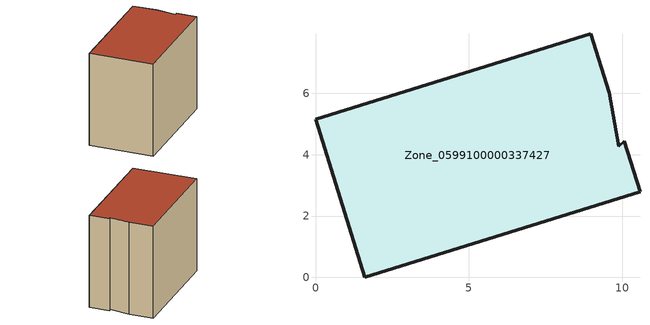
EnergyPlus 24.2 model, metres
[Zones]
Zone_0599100000337427
 floor ground (C_G): 9.57,6.02 9.89,4.28 10.06,4.45 10.58,2.79 1.61,0 0,5.15 8.97,7.95 z0
 wall outside (C_F): 1.61,0 10.58,2.79 10.06,4.45 9.89,4.28 9.57,6.02 8.97,7.95 0,5.15 1.61,0 z0:8
 roof outside (C_R): 9.89,4.28 9.57,6.02 8.97,7.95 0,5.15 1.61,0 10.58,2.79 10.06,4.45 z8
[BUILDING]
Pand.0599100000337427: North Axis=0; Terrain=City; Loads Convergence Tolerance Value=0.04; Temperature Convergence Tolerance Value=0.4; Solar Distribution=FullExterior; Maximum Number of Warmup Days=25; Minimum Number of Warmup Days=1
[Site:Location]
Rotterdam.The.Hague.AP_ZH_NLD Design_Conditions: Latitude=51.96; Longitude=4.45; Time Zone=1; Elevation=-4.5
[SITE:GROUNDTEMPERATURE:BUILDINGSURFACE]
18, 18, 18, 18, 18, 18, 18, 18, 18, 18, 18, 18
[MATERIAL] Thermal Absorptance=0.9; Solar Absorptance=0.7; Visible Absorptance=0.7
Name | Roughness | Thickness | Conductivity | Density | Specific Heat
G.TI.1975-1991 | MediumSmooth | 0.15 | 0.288461 | 540 | 1210
F.TI.1975-1991 | Rough | 0.3 | 0.230769 | 1920 | 840
R.TI.1975-1991 | MediumRough | 0.2 | 0.153846 | 1500 | 1000
[CONSTRUCTION]
C_G: G.TI.1975-1991
C_F: F.TI.1975-1991
C_R: R.TI.1975-1991
[ZONE]
Zone_0599100000337427: Type=1; Multiplier=1; Ceiling Height=Autocalculate; Volume=Autocalculate; Floor Area=autocalculate; Part of Total Floor Area=Yes
[ZONEINFILTRATION:DESIGNFLOWRATE]
Infil_Zone_0599100000337427: Zone or ZoneList or Space or SpaceList=Zone_0599100000337427; Schedule=AlwaysOn; Design Flow Rate Calculation Method=Flow/Area; Flow Rate per Floor Area=0.003; Constant Term Coefficient=1; Temperature Term Coefficient=0; Velocity Term Coefficient=0; Velocity Squared Term Coefficient=0
[HVACTEMPLATE:ZONE:IDEALLOADSAIRSYSTEM]
Zone_0599100000337427: Maximum Heating Supply Air Temperature=50; Minimum Cooling Supply Air Temperature=13; Maximum Heating Supply Air Humidity Ratio=0.0156; Minimum Cooling Supply Air Humidity Ratio=0.0077; Heating Limit=NoLimit; Cooling Limit=NoLimit; Dehumidification Control Type=ConstantSensibleHeatRatio; Cooling Sensible Heat Ratio=0.7; Dehumidification Setpoint=60; Humidification Control Type=None; Humidification Setpoint=30; Outdoor Air Method=None; Outdoor Air Flow Rate per Person=0.00944; Outdoor Air Flow Rate per Zone Floor Area=0; Outdoor Air Flow Rate per Zone=0; Demand Controlled Ventilation Type=None; Outdoor Air Economizer Type=NoEconomizer; Heat Recovery Type=None; Sensible Heat Recovery Effectiveness=0.7; Latent Heat Recovery Effectiveness=0.65
[ZONECONTROL:THERMOSTAT]
ThermostatControl_Zone_0599100000337427: Zone or ZoneList=Zone_0599100000337427; Control Type Schedule=DualSetpointControlType; Control 1=Thermostat_Zone_0599100000337427; Temperature Difference Between Cutout And Setpoint=0
[THERMOSTATSETPOINT:DUALSETPOINT]
Thermostat_Zone_0599100000337427: Heating Setpoint Temperature Schedule=HeatingSetpoint_Zone_0599100000337427; Cooling Setpoint Temperature Schedule=CoolingSetpoint_Zone_0599100000337427
[SCHEDULE:COMPACT]
HeatingSetpoint_Zone_0599100000337427: Through: 12/31, For: AllDays, Until: 24:00, 21
CoolingSetpoint_Zone_0599100000337427: Through: 12/31, For: AllDays, Until: 24:00, 24
DualSetpointControlType: Through: 12/31, For: AllDays, Until: 24:00, 4
AlwaysOn: Through: 12/31, For: AllDays, Until: 24:00, 1
